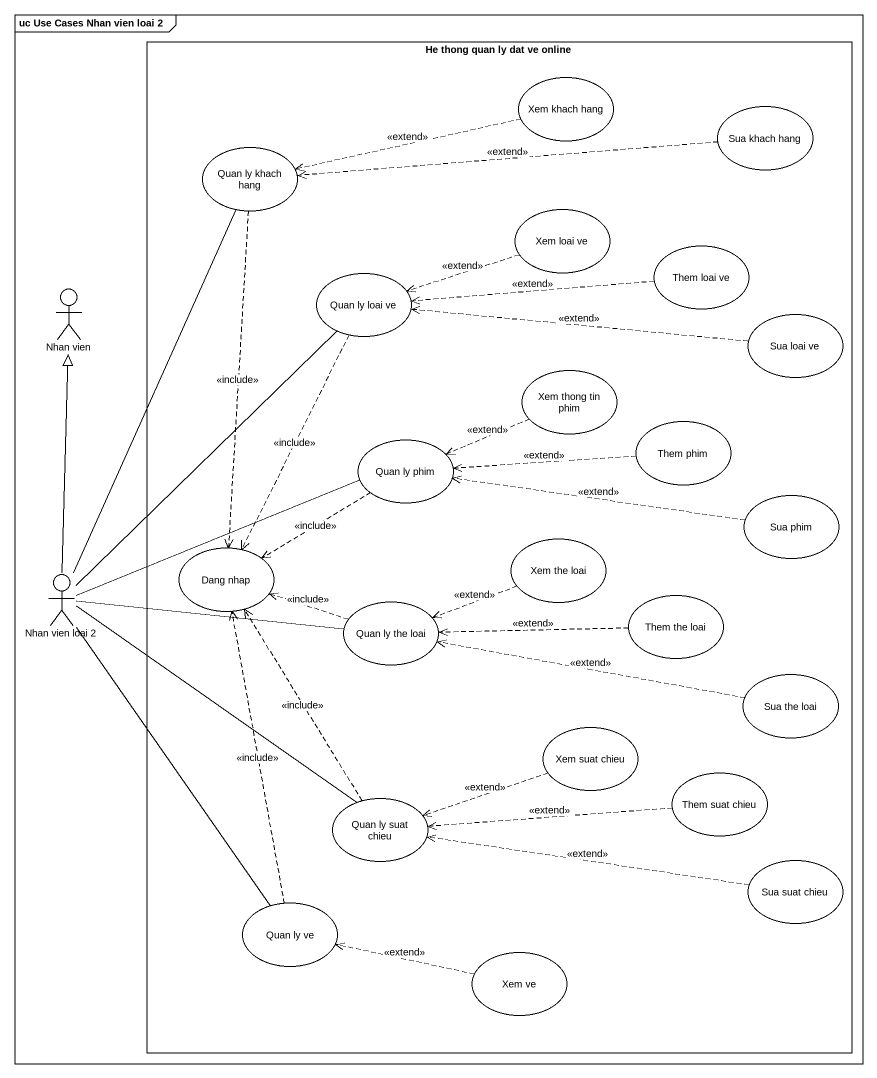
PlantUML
@startuml
mainframe uc Use Cases Nhan vien loai 2
rectangle "He thong quan ly dat ve online" as He_thong_quan_ly_dat_ve {
  usecase "Xem khach hang" as Xem_khach_hang
  usecase "Sua khach hang" as Sua_khach_hang
  usecase "Quan ly khach hang" as Quan_ly_khach_hang
  usecase "Xem loai ve" as Xem_loai_ve
  usecase "Them loai ve" as Them_loai_ve
  usecase "Quan ly loai ve" as Quan_ly_loai_ve
  usecase "Sua loai ve" as Sua_loai_ve
  usecase "Xem thong tin phim" as Xem_thong_tin_phim
  usecase "Them phim" as Them_phim
  usecase "Quan ly phim" as Quan_ly_phim
  usecase "Sua phim" as Sua_phim
  usecase "Dang nhap" as Dang_nhap
  usecase "Xem the loai" as Xem_the_loai
  usecase "Quan ly the loai" as Quan_ly_the_loai
  usecase "Them the loai" as Them_the_loai
  usecase "Sua the loai" as Sua_the_loai
  usecase "Xem suat chieu" as Xem_suat_chieu
  usecase "Quan ly suat chieu" as Quan_ly_suat_chieu
  usecase "Them suat chieu" as Them_suat_chieu
  usecase "Sua suat chieu" as Sua_suat_chieu
  usecase "Quan ly ve" as Quan_ly_ve
  usecase "Xem ve" as Xem_ve
}
actor "Nhan vien" as Nhan_vien
actor "Nhan vien loai 2" as Nhan_vien_loai_2
Xem_khach_hang .left.> Quan_ly_khach_hang : <<extend>>
Sua_khach_hang .left.> Quan_ly_khach_hang : <<extend>>
Quan_ly_khach_hang ..> Dang_nhap : <<include>>
Xem_loai_ve .left.> Quan_ly_loai_ve : <<extend>>
Them_loai_ve .left.> Quan_ly_loai_ve : <<extend>>
Quan_ly_loai_ve ..> Dang_nhap : <<include>>
Sua_loai_ve .left.> Quan_ly_loai_ve : <<extend>>
Xem_thong_tin_phim .left.> Quan_ly_phim : <<extend>>
Them_phim .left.> Quan_ly_phim : <<extend>>
Quan_ly_phim ..> Dang_nhap : <<include>>
Sua_phim .left.> Quan_ly_phim : <<extend>>
Xem_the_loai .left.> Quan_ly_the_loai : <<extend>>
Nhan_vien_loai_2 -up- Quan_ly_khach_hang
Nhan_vien_loai_2 -up-|> Nhan_vien
Nhan_vien_loai_2 -up- Quan_ly_loai_ve
Nhan_vien_loai_2 -right- Quan_ly_phim
Nhan_vien_loai_2 -right- Quan_ly_the_loai
Nhan_vien_loai_2 -- Quan_ly_suat_chieu
Nhan_vien_loai_2 -- Quan_ly_ve
Quan_ly_the_loai .left.> Dang_nhap : <<include>>
Them_the_loai .left.> Quan_ly_the_loai : <<extend>>
Sua_the_loai .left.> Quan_ly_the_loai : <<extend>>
Xem_suat_chieu .left.> Quan_ly_suat_chieu : <<extend>>
Quan_ly_suat_chieu .up.> Dang_nhap : <<include>>
Them_suat_chieu .left.> Quan_ly_suat_chieu : <<extend>>
Sua_suat_chieu .left.> Quan_ly_suat_chieu : <<extend>>
Quan_ly_ve .up.> Dang_nhap : <<include>>
Xem_ve .left.> Quan_ly_ve : <<extend>>
@enduml
